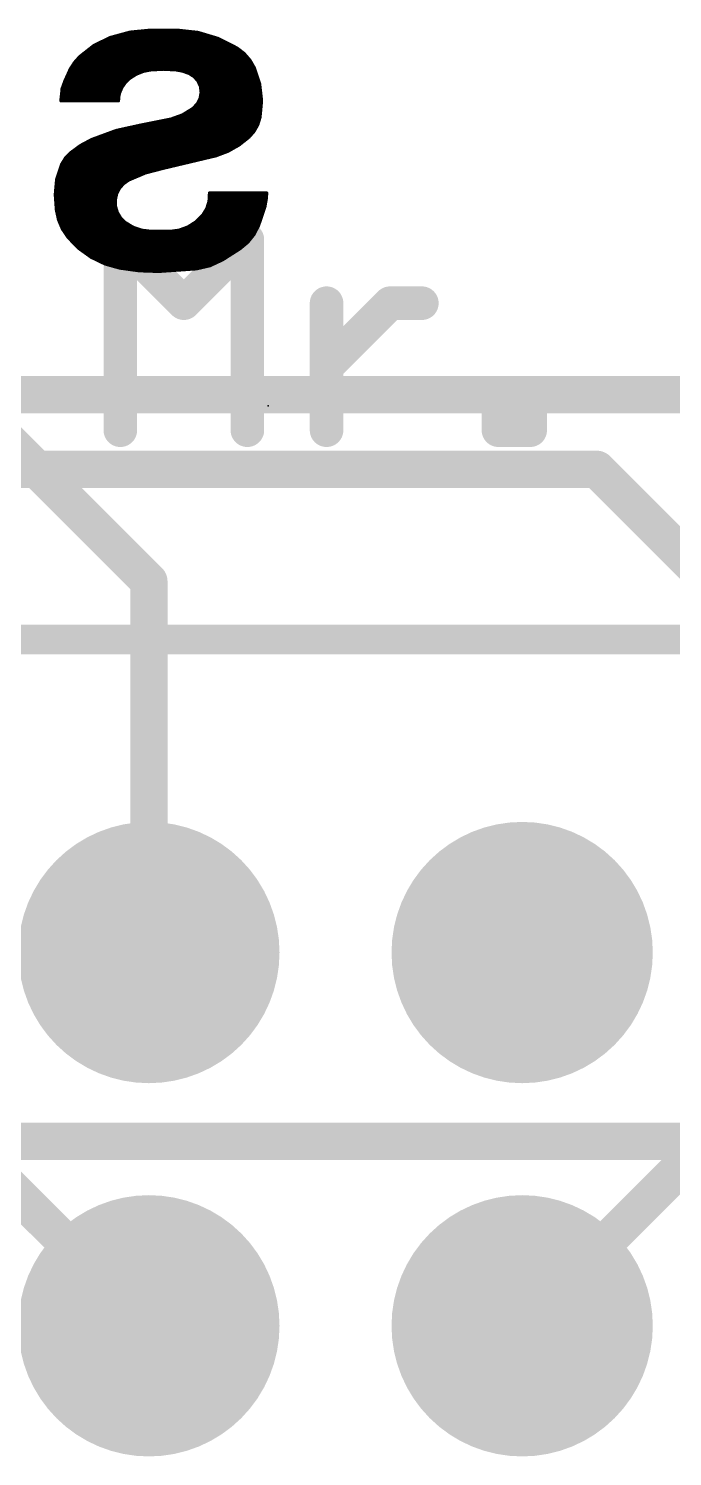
# Model space of a CAD drawing. Extents: x -5.1 to 50.9, y -12.7 to 61.1.
# Drawn here: x 32.2 to 36.58, y 25.79 to 35.51 of the extents above; entities that cross this region are included whole.
import ezdxf

# ---------------------------------------------------------------- set-up
doc = ezdxf.new("R2010")
doc.units = 0
for name, color, linetype in [('1', 12, 'CONTINUOUS'), ('16', 132, 'CONTINUOUS'), ('17', 110, 'CONTINUOUS'), ('21', 53, 'CONTINUOUS'), ('22', 53, 'CONTINUOUS'), ('24', 53, 'CONTINUOUS'), ('51', 53, 'CONTINUOUS')]:
    doc.layers.add(name, color=color, linetype=linetype)

# ---------------------------------------------------------------- blocks, each defined once
blk = doc.blocks.new('ROUNDP')
at = {"const_width": 0.5}
blk.add_lwpolyline([(0, -0.25, 1), (0, 0.25, 1), (0, -0.25)], format="xyb", dxfattribs=at)

msp = doc.modelspace()

# ---------------------------------------------------------------- linework, layer by layer
at = {"layer": '1', "const_width": 0.254}
for points in [[(33.02, 31.75), (30.48, 34.29)], [(33.02, 29.224), (33.02, 31.75)], [(19.064, 27.94), (40.64, 27.94)]]:
    msp.add_lwpolyline(points, dxfattribs=at)
at = {"layer": '1', "const_width": 0.127}
for points in [[(33.0835, 31.75, 1), (32.9565, 31.75)], [(32.9751, 31.7051, 1), (33.0649, 31.7949)], [(32.9565, 29.224, 1), (33.0835, 29.224)]]:
    msp.add_lwpolyline(points, format="xyb", dxfattribs=at)
at = {"layer": '16', "const_width": 0.254}
for points in [[(36.83, 33.02), (26.67, 33.02)], [(23.368, 32.512), (36.068, 32.512)], [(36.068, 32.512), (38.42, 30.16)], [(31.75, 27.954), (33.02, 26.684)], [(35.56, 26.684), (36.816, 27.94)]]:
    msp.add_lwpolyline(points, dxfattribs=at)
at = {"layer": '16', "const_width": 0.127}
for points in [[(36.1129, 32.5569, 1), (36.0231, 32.4671)], [(36.068, 32.4485, 1), (36.068, 32.5755)], [(32.9751, 26.6391, 1), (33.0649, 26.7289)], [(35.5151, 26.7289, 1), (35.6049, 26.6391)]]:
    msp.add_lwpolyline(points, format="xyb", dxfattribs=at)
at = {"layer": '21', "const_width": 0.2286}
for points in [[(32.8259, 32.7785), (32.8259, 34.075)], [(32.8259, 34.075), (33.2581, 33.6428)], [(33.2581, 33.6428), (33.6902, 34.075)], [(33.6902, 34.075), (33.6902, 32.7785)], [(34.2292, 32.7785), (34.2292, 33.6428)], [(34.2292, 33.2107), (34.6613, 33.6428)], [(34.6613, 33.6428), (34.8774, 33.6428)], [(35.3986, 32.7785), (35.3986, 32.9946)], [(35.3986, 32.9946), (35.6147, 32.9946)], [(35.6147, 32.9946), (35.6147, 32.7785)], [(35.6147, 32.7785), (35.3986, 32.7785)]]:
    msp.add_lwpolyline(points, dxfattribs=at)
at = {"layer": '21', "const_width": 0.1143}
for points in [[(32.8831, 34.075, 1), (32.7688, 34.075)], [(32.8663, 34.1154, 1), (32.7855, 34.0346)], [(33.7474, 34.075, 1), (33.6331, 34.075)], [(33.7306, 34.0346, 1), (33.6498, 34.1154)], [(33.2177, 33.6832, 1), (33.2985, 33.6024)], [(33.2177, 33.6024, 1), (33.2985, 33.6832)], [(34.2863, 33.6428, 1), (34.172, 33.6428)], [(34.6613, 33.7, 1), (34.6613, 33.5857)], [(34.7018, 33.6024, 1), (34.6209, 33.6832)], [(34.8774, 33.5857, 1), (34.8774, 33.7)], [(34.1888, 33.2511, 1), (34.2696, 33.1703)], [(35.4557, 32.9946, 1), (35.3414, 32.9946)], [(35.3986, 33.0517, 1), (35.3986, 32.9374)], [(35.6718, 32.9946, 1), (35.5575, 32.9946)], [(35.6147, 32.9374, 1), (35.6147, 33.0517)], [(35.3986, 32.8357, 1), (35.3986, 32.7214)], [(35.6147, 32.7214, 1), (35.6147, 32.8357)], [(32.7688, 32.7785, 1), (32.8831, 32.7785)], [(33.6331, 32.7785, 1), (33.7474, 32.7785)], [(34.172, 32.7785, 1), (34.2863, 32.7785)], [(35.3414, 32.7785, 1), (35.4557, 32.7785)], [(35.5575, 32.7785, 1), (35.6718, 32.7785)]]:
    msp.add_lwpolyline(points, format="xyb", dxfattribs=at)
at = {"layer": '22', "const_width": 0.0254}
for points in [[(32.7558, 35.4482), (32.8909, 35.4851)], [(32.7932, 35.4584), (33.4378, 35.4584)], [(32.8862, 35.4838), (33.3509, 35.4838)], [(32.8909, 35.4851), (33.0302, 35.499)], [(33.0302, 35.499), (33.2105, 35.499)], [(33.2105, 35.499), (33.3535, 35.4835)], [(33.3535, 35.4835), (33.4913, 35.4424)], [(32.5501, 35.3187), (32.6461, 35.3944)], [(32.5984, 35.3568), (33.6455, 35.3568)], [(32.6306, 35.3822), (33.6094, 35.3822)], [(32.6461, 35.3944), (32.7558, 35.4482)], [(32.673, 35.4076), (33.5596, 35.4076)], [(32.7248, 35.433), (33.5098, 35.433)], [(33.4913, 35.4424), (33.6194, 35.3771)], [(33.6194, 35.3771), (33.6669, 35.3402)], [(32.4866, 35.2349), (32.5152, 35.2792)], [(32.5152, 35.2792), (32.5501, 35.3187)], [(32.5165, 35.2806), (32.8973, 35.2806)], [(32.5389, 35.306), (32.9769, 35.306)], [(32.5662, 35.3314), (33.0564, 35.3314)], [(32.6365, 35.2222), (33.0911, 35.3543)], [(33.0962, 35.3441), (32.6746, 35.2095)], [(32.8375, 35.2806), (33.3737, 35.2806)], [(32.9249, 35.306), (33.2763, 35.306)], [(33.0123, 35.3314), (33.1789, 35.3314)], [(33.0911, 35.3543), (33.5102, 35.245)], [(33.4747, 35.2298), (33.0962, 35.3441)], [(33.1383, 35.3314), (33.6746, 35.3314)], [(33.2224, 35.306), (33.6966, 35.306)], [(33.3065, 35.2806), (33.7145, 35.2806)], [(33.6669, 35.3402), (33.7064, 35.2947)], [(33.7064, 35.2947), (33.7363, 35.2425)], [(32.4307, 35.0926), (32.6365, 35.2222)], [(32.451, 35.1561), (32.4866, 35.2349)], [(32.4613, 35.179), (32.6334, 35.179)], [(32.4728, 35.2044), (32.6677, 35.2044)], [(32.6746, 35.2095), (32.479, 35.0647)], [(32.4843, 35.2298), (32.7382, 35.2298)], [(32.4997, 35.2552), (32.8177, 35.2552)], [(32.5679, 35.179), (32.8959, 35.179)], [(32.6082, 35.2044), (32.9374, 35.2044)], [(32.6627, 35.2298), (33.0202, 35.2298)], [(32.7501, 35.2552), (33.4711, 35.2552)], [(32.8879, 35.1739), (32.8585, 35.1457)], [(32.9322, 35.2023), (32.8879, 35.1739)], [(32.9811, 35.222), (32.9322, 35.2023)], [(33.0327, 35.2323), (32.9811, 35.222)], [(33.1191, 35.2368), (33.0327, 35.2323)], [(33.2054, 35.2323), (33.1191, 35.2368)], [(33.2522, 35.2234), (33.2054, 35.2323)], [(33.2186, 35.2298), (33.5075, 35.2298)], [(33.2969, 35.2069), (33.2522, 35.2234)], [(33.3296, 35.1856), (33.2969, 35.2069)], [(33.3007, 35.2044), (33.5031, 35.2044)], [(33.3553, 35.1561), (33.3296, 35.1856)], [(33.3354, 35.179), (33.4987, 35.179)], [(33.3906, 35.2552), (33.729, 35.2552)], [(33.4264, 34.9555), (33.4747, 35.2298)], [(33.5102, 35.245), (33.4569, 34.9402)], [(33.4658, 35.179), (33.7573, 35.179)], [(33.4702, 35.2044), (33.7489, 35.2044)], [(33.4747, 35.2298), (33.7405, 35.2298)], [(33.7363, 35.2425), (33.7721, 35.1342)], [(32.4231, 35.0215), (32.4307, 35.0926)], [(32.4291, 35.0774), (32.8204, 35.0774)], [(32.4307, 35.1003), (32.451, 35.1561)], [(32.479, 35.0647), (32.4307, 35.1003)], [(32.4316, 35.1028), (32.5305, 35.1028)], [(32.4409, 35.1282), (32.5648, 35.1282)], [(32.4469, 35.1028), (32.8313, 35.1028)], [(32.4501, 35.1536), (32.5991, 35.1536)], [(32.4618, 35.0774), (32.4962, 35.0774)], [(32.4872, 35.1282), (32.8464, 35.1282)], [(32.5276, 35.1536), (32.8667, 35.1536)], [(32.8193, 35.0749), (32.8133, 35.0485)], [(32.8353, 35.1123), (32.8193, 35.0749)], [(32.8585, 35.1457), (32.8353, 35.1123)], [(33.3724, 35.1185), (33.3553, 35.1561)], [(33.3564, 35.1536), (33.4942, 35.1536)], [(33.368, 35.1282), (33.4898, 35.1282)], [(33.3705, 35.0368), (33.3776, 35.0775)], [(33.3776, 35.0775), (33.3724, 35.1185)], [(33.3744, 35.1028), (33.4853, 35.1028)], [(33.3776, 35.0774), (33.4809, 35.0774)], [(33.4479, 35.0774), (33.7785, 35.0774)], [(33.4523, 35.1028), (33.7757, 35.1028)], [(33.4568, 35.1282), (33.7728, 35.1282)], [(33.4613, 35.1536), (33.7657, 35.1536)], [(33.7721, 35.1342), (33.785, 35.0208)], [(32.8117, 35.0215), (32.4231, 35.0215)], [(32.4236, 35.0266), (32.812, 35.0266)], [(32.4264, 35.052), (32.8141, 35.052)], [(32.8133, 35.0485), (32.8117, 35.0215)], [(33.3197, 34.9656), (33.3504, 34.9974)], [(33.3295, 34.9758), (33.4631, 34.9758)], [(33.3504, 34.9974), (33.3705, 35.0368)], [(33.3523, 35.0012), (33.4676, 35.0012)], [(33.3653, 35.0266), (33.472, 35.0266)], [(33.3732, 35.052), (33.4765, 35.052)], [(33.43, 34.9758), (33.7808, 34.9758)], [(33.4344, 35.0012), (33.7832, 35.0012)], [(33.4389, 35.0266), (33.7843, 35.0266)], [(33.4434, 35.052), (33.7814, 35.052)], [(33.785, 35.0208), (33.7744, 34.9072)], [(32.6009, 34.4754), (33.4264, 34.9555)], [(32.9692, 34.8539), (33.1724, 34.8945)], [(33.4569, 34.9402), (33.0175, 34.6786)], [(33.0708, 34.8742), (33.346, 34.8742)], [(33.1724, 34.8945), (33.2497, 34.9225)], [(33.1865, 34.8996), (33.3887, 34.8996)], [(33.2497, 34.9225), (33.3197, 34.9656)], [(33.2538, 34.925), (33.4314, 34.925)], [(33.2866, 34.8742), (33.7642, 34.8742)], [(33.295, 34.9504), (33.4587, 34.9504)], [(33.3303, 34.8996), (33.772, 34.8996)], [(33.374, 34.925), (33.7761, 34.925)], [(33.4176, 34.9504), (33.7784, 34.9504)], [(33.7744, 34.9072), (33.7593, 34.8583)], [(32.6314, 34.7548), (32.7969, 34.8158)], [(32.7487, 34.798), (33.2181, 34.798)], [(32.7969, 34.8158), (32.9692, 34.8539)], [(32.8314, 34.8234), (33.2607, 34.8234)], [(32.9462, 34.8488), (33.3034, 34.8488)], [(33.1556, 34.798), (33.7207, 34.798)], [(33.1993, 34.8234), (33.7398, 34.8234)], [(33.2429, 34.8488), (33.754, 34.8488)], [(33.7007, 34.7751), (33.6331, 34.7213)], [(33.7343, 34.8136), (33.7007, 34.7751)], [(33.7593, 34.8583), (33.7343, 34.8136)], [(32.4866, 34.6634), (32.5557, 34.7143)], [(32.5314, 34.6964), (33.0474, 34.6964)], [(32.5557, 34.7143), (32.6314, 34.7548)], [(32.5698, 34.7218), (33.0901, 34.7218)], [(33.0175, 34.6786), (32.5933, 34.4475)], [(32.6172, 34.7472), (33.1327, 34.7472)], [(32.6797, 34.7726), (33.1754, 34.7726)], [(32.9809, 34.6964), (33.5892, 34.6964)], [(33.0246, 34.7218), (33.6337, 34.7218)], [(33.0682, 34.7472), (33.6656, 34.7472)], [(33.1119, 34.7726), (33.6976, 34.7726)], [(33.558, 34.6787), (33.4772, 34.6481)], [(33.6331, 34.7213), (33.558, 34.6787)], [(32.3944, 34.4869), (32.4282, 34.5872)], [(32.4282, 34.5872), (32.4534, 34.6284)], [(32.4328, 34.5948), (32.8637, 34.5948)], [(32.4484, 34.6202), (32.9103, 34.6202)], [(32.4534, 34.6284), (32.4866, 34.6634)], [(32.4697, 34.6456), (32.9569, 34.6456)], [(32.4969, 34.671), (33.0036, 34.671)], [(32.8062, 34.5948), (33.2529, 34.5948)], [(32.8499, 34.6202), (33.3598, 34.6202)], [(32.8935, 34.6456), (33.4667, 34.6456)], [(32.9372, 34.671), (33.5377, 34.671)], [(33.4772, 34.6481), (33.114, 34.5618)], [(32.385, 34.3814), (32.3944, 34.4869)], [(32.3966, 34.4932), (32.6772, 34.4932)], [(32.4051, 34.5186), (32.7238, 34.5186)], [(32.4137, 34.544), (32.7704, 34.544)], [(32.4222, 34.5694), (32.8171, 34.5694)], [(32.6315, 34.4932), (32.9068, 34.4932)], [(32.6752, 34.5186), (32.9666, 34.5186)], [(32.7189, 34.544), (33.0458, 34.544)], [(32.7625, 34.5694), (33.146, 34.5694)], [(32.8828, 34.483), (32.8468, 34.4583)], [(32.9955, 34.5309), (32.8828, 34.483)], [(33.114, 34.5618), (32.9955, 34.5309)], [(32.3859, 34.3916), (32.6121, 34.3916)], [(32.3882, 34.417), (32.6035, 34.417)], [(32.3904, 34.4424), (32.595, 34.4424)], [(32.3927, 34.4678), (32.6306, 34.4678)], [(32.5831, 34.4399), (32.6009, 34.4754)], [(32.6949, 34.1071), (32.5831, 34.4399)], [(32.5844, 34.4424), (32.833, 34.4424)], [(32.5908, 34.417), (32.814, 34.417)], [(32.5933, 34.4475), (32.7025, 34.1224)], [(32.5971, 34.4678), (32.8606, 34.4678)], [(32.5993, 34.3916), (32.8013, 34.3916)], [(32.7987, 34.3864), (32.7896, 34.3438)], [(32.8182, 34.4254), (32.7987, 34.3864)], [(32.8468, 34.4583), (32.8182, 34.4254)], [(33.0962, 34.0335), (33.8201, 34.3916)], [(33.8201, 34.3916), (33.1064, 34.0157)], [(33.431, 34.3349), (33.434, 34.3865)], [(33.434, 34.3865), (33.434, 34.3916)], [(33.434, 34.3916), (33.8201, 34.3916)], [(33.8201, 34.3916), (33.8176, 34.356)], [(32.3926, 34.2773), (32.385, 34.3814)], [(32.3861, 34.3662), (32.6206, 34.3662)], [(32.388, 34.3408), (32.6291, 34.3408)], [(32.3898, 34.3154), (32.6377, 34.3154)], [(32.3917, 34.29), (32.6462, 34.29)], [(32.6079, 34.3662), (32.7943, 34.3662)], [(32.6164, 34.3408), (32.7897, 34.3408)], [(32.6249, 34.3154), (32.7908, 34.3154)], [(32.6335, 34.29), (32.7945, 34.29)], [(32.7896, 34.3438), (32.7914, 34.3002)], [(32.7914, 34.3002), (32.804, 34.2586)], [(33.4154, 34.2857), (33.431, 34.3349)], [(33.4168, 34.29), (33.6272, 34.29)], [(33.4248, 34.3154), (33.6754, 34.3154)], [(33.4313, 34.3408), (33.7236, 34.3408)], [(33.4328, 34.3662), (33.7719, 34.3662)], [(33.6147, 34.29), (33.8048, 34.29)], [(33.6661, 34.3154), (33.8105, 34.3154)], [(33.7174, 34.3408), (33.8149, 34.3408)], [(33.8074, 34.2976), (33.7642, 34.1706)], [(33.7688, 34.3662), (33.8183, 34.3662)], [(33.8176, 34.356), (33.8074, 34.2976)], [(32.4069, 34.2109), (32.3926, 34.2773)], [(32.3953, 34.2646), (32.6547, 34.2646)], [(32.4008, 34.2392), (32.6633, 34.2392)], [(32.4063, 34.2138), (32.6718, 34.2138)], [(32.4335, 34.1483), (32.4069, 34.2109)], [(32.642, 34.2646), (32.8022, 34.2646)], [(32.6505, 34.2392), (32.8157, 34.2392)], [(32.6591, 34.2138), (32.8342, 34.2138)], [(32.804, 34.2586), (32.8265, 34.2214)], [(32.8265, 34.2214), (32.8574, 34.1909)], [(32.8574, 34.1909), (32.911, 34.1582)], [(33.2871, 34.1602), (33.3421, 34.1954)], [(33.3421, 34.1954), (33.3883, 34.2417)], [(33.3604, 34.2138), (33.4825, 34.2138)], [(33.3858, 34.2392), (33.5307, 34.2392)], [(33.3883, 34.2417), (33.4154, 34.2857)], [(33.4024, 34.2646), (33.579, 34.2646)], [(33.4607, 34.2138), (33.7789, 34.2138)], [(33.512, 34.2392), (33.7875, 34.2392)], [(33.5634, 34.2646), (33.7962, 34.2646)], [(32.4164, 34.1884), (32.6803, 34.1884)], [(32.4272, 34.163), (32.6889, 34.163)], [(32.4714, 34.0919), (32.4335, 34.1483)], [(32.4407, 34.1376), (32.6974, 34.1376)], [(32.4578, 34.1122), (32.7477, 34.1122)], [(32.6676, 34.1884), (32.8615, 34.1884)], [(32.6761, 34.163), (32.9032, 34.163)], [(32.6847, 34.1376), (32.9705, 34.1376)], [(32.6932, 34.1122), (33.2896, 34.1122)], [(33.1064, 34.0157), (32.6949, 34.1071)], [(32.7025, 34.1224), (33.0962, 34.0335)], [(32.911, 34.1582), (32.9704, 34.1376)], [(32.9704, 34.1376), (33.0327, 34.13)], [(33.0327, 34.13), (33.1673, 34.13)], [(33.1673, 34.13), (33.2257, 34.1376)], [(33.2257, 34.1376), (33.2871, 34.1602)], [(33.2257, 34.1376), (33.3378, 34.1376)], [(33.2553, 34.1122), (33.7339, 34.1122)], [(33.2914, 34.163), (33.3861, 34.163)], [(33.3066, 34.1376), (33.7471, 34.1376)], [(33.3311, 34.1884), (33.4343, 34.1884)], [(33.358, 34.163), (33.7603, 34.163)], [(33.4093, 34.1884), (33.7703, 34.1884)], [(33.7333, 34.1111), (33.6913, 34.0587)], [(33.7642, 34.1706), (33.7333, 34.1111)], [(32.544, 34.0176), (32.4714, 34.0919)], [(32.4764, 34.0868), (32.8602, 34.0868)], [(32.5012, 34.0614), (32.9726, 34.0614)], [(32.526, 34.036), (33.0851, 34.036)], [(32.6284, 33.957), (32.544, 34.0176)], [(32.5537, 34.0106), (33.6318, 34.0106)], [(32.7863, 34.0868), (33.2414, 34.0868)], [(32.9006, 34.0614), (33.1932, 34.0614)], [(33.015, 34.036), (33.1449, 34.036)], [(33.1013, 34.036), (33.6641, 34.036)], [(33.1526, 34.0614), (33.6934, 34.0614)], [(33.2039, 34.0868), (33.7138, 34.0868)], [(33.6398, 34.0157), (33.5204, 33.9395)], [(33.6913, 34.0587), (33.6398, 34.0157)], [(32.5891, 33.9852), (33.592, 33.9852)], [(32.6244, 33.9598), (33.5522, 33.9598)], [(32.7219, 33.9118), (32.6284, 33.957)], [(32.6752, 33.9344), (33.5094, 33.9344)], [(32.8219, 33.8836), (32.7219, 33.9118)], [(32.732, 33.909), (33.4547, 33.909)], [(33.4347, 33.8997), (33.3426, 33.8785)], [(33.5204, 33.9395), (33.4347, 33.8997)], [(32.9534, 33.8654), (32.8219, 33.8836)], [(32.8219, 33.8836), (33.3647, 33.8836)], [(33.086, 33.8607), (32.9534, 33.8654)], [(33.3426, 33.8785), (33.086, 33.8607)]]:
    msp.add_lwpolyline(points, dxfattribs=at)
at = {"layer": '22', "const_width": 0.0127}
for points in [[(32.7932, 35.4648, 1), (32.7932, 35.4521)], [(32.8862, 35.4901, 1), (32.8862, 35.4775)], [(32.8902, 35.4914, 1), (32.8915, 35.4788)], [(32.8926, 35.4789, 1), (32.8892, 35.4912)], [(33.0302, 35.5053, 1), (33.0302, 35.4927)], [(33.0308, 35.4927, 1), (33.0296, 35.5053)], [(33.2112, 35.5053, 1), (33.2098, 35.4927)], [(33.2105, 35.4927, 1), (33.2105, 35.5053)], [(33.3553, 35.4896, 1), (33.3517, 35.4774)], [(33.3509, 35.4775, 1), (33.3509, 35.4901)], [(33.3528, 35.4772, 1), (33.3542, 35.4898)], [(33.4378, 35.4521, 1), (33.4378, 35.4648)], [(32.5984, 35.3631, 1), (32.5984, 35.3505)], [(32.6306, 35.3886, 1), (32.6306, 35.3759)], [(32.6433, 35.4001, 1), (32.6489, 35.3887)], [(32.65, 35.3894, 1), (32.6421, 35.3994)], [(32.673, 35.4139, 1), (32.673, 35.4013)], [(32.7248, 35.4393, 1), (32.7248, 35.4267)], [(32.7541, 35.4543, 1), (32.7575, 35.4421)], [(32.7586, 35.4425, 1), (32.753, 35.4539)], [(33.4942, 35.4481, 1), (33.4884, 35.4368)], [(33.4895, 35.4364, 1), (33.4931, 35.4485)], [(33.5098, 35.4267, 1), (33.5098, 35.4393)], [(33.5596, 35.4013, 1), (33.5596, 35.4139)], [(33.6094, 35.3759, 1), (33.6094, 35.3886)], [(33.6233, 35.3821, 1), (33.6155, 35.3721)], [(33.6165, 35.3714, 1), (33.6223, 35.3828)], [(33.6455, 35.3505, 1), (33.6455, 35.3631)], [(32.5105, 35.2834, 1), (32.52, 35.275)], [(32.5206, 35.2757, 1), (32.5099, 35.2826)], [(32.5165, 35.2869, 1), (32.5165, 35.2743)], [(32.5389, 35.3124, 1), (32.5389, 35.2997)], [(32.5462, 35.3237, 1), (32.554, 35.3137)], [(32.5549, 35.3145, 1), (32.5453, 35.3229)], [(32.5662, 35.3377, 1), (32.5662, 35.3251)], [(32.8375, 35.2869, 1), (32.8375, 35.2743)], [(32.8973, 35.2743, 1), (32.8973, 35.2869)], [(32.9249, 35.3124, 1), (32.9249, 35.2997)], [(32.9769, 35.2997, 1), (32.9769, 35.3124)], [(33.0123, 35.3377, 1), (33.0123, 35.3251)], [(33.0564, 35.3251, 1), (33.0564, 35.3377)], [(33.0927, 35.3604, 1), (33.0895, 35.3482)], [(33.0929, 35.3482, 1), (33.0893, 35.3604)], [(33.098, 35.3502, 1), (33.0944, 35.338)], [(33.0981, 35.3381, 1), (33.0943, 35.3501)], [(33.1383, 35.3377, 1), (33.1383, 35.3251)], [(33.1789, 35.3251, 1), (33.1789, 35.3377)], [(33.2224, 35.3124, 1), (33.2224, 35.2997)], [(33.2763, 35.2997, 1), (33.2763, 35.3124)], [(33.3065, 35.2869, 1), (33.3065, 35.2743)], [(33.3737, 35.2743, 1), (33.3737, 35.2869)], [(33.6717, 35.3443, 1), (33.6621, 35.336)], [(33.663, 35.3352, 1), (33.6708, 35.3452)], [(33.6746, 35.3251, 1), (33.6746, 35.3377)], [(33.6966, 35.2997, 1), (33.6966, 35.3124)], [(33.7119, 35.2979, 1), (33.7009, 35.2916)], [(33.7016, 35.2906, 1), (33.7112, 35.2989)], [(33.7145, 35.2743, 1), (33.7145, 35.2869)], [(32.4613, 35.1853, 1), (32.4613, 35.1727)], [(32.4728, 35.2107, 1), (32.4728, 35.1981)], [(32.4843, 35.2362, 1), (32.4843, 35.2235)], [(32.4813, 35.2383, 1), (32.4919, 35.2315)], [(32.4924, 35.2323, 1), (32.4808, 35.2375)], [(32.4997, 35.2615, 1), (32.4997, 35.2489)], [(32.5679, 35.1853, 1), (32.5679, 35.1727)], [(32.6082, 35.2107, 1), (32.6082, 35.1981)], [(32.6347, 35.2283, 1), (32.6383, 35.2161)], [(32.6399, 35.2168, 1), (32.6331, 35.2276)], [(32.6334, 35.1727, 1), (32.6334, 35.1853)], [(32.6627, 35.2362, 1), (32.6627, 35.2235)], [(32.6677, 35.1981, 1), (32.6677, 35.2107)], [(32.6727, 35.2155, 1), (32.6765, 35.2035)], [(32.6784, 35.2044, 1), (32.6708, 35.2146)], [(32.7382, 35.2235, 1), (32.7382, 35.2362)], [(32.7501, 35.2615, 1), (32.7501, 35.2489)], [(32.8177, 35.2489, 1), (32.8177, 35.2615)], [(32.8845, 35.1792, 1), (32.8913, 35.1686)], [(32.8923, 35.1693, 1), (32.8835, 35.1785)], [(32.8959, 35.1727, 1), (32.8959, 35.1853)], [(32.9299, 35.2082, 1), (32.9346, 35.1964)], [(32.9357, 35.197, 1), (32.9288, 35.2077)], [(32.9374, 35.1981, 1), (32.9374, 35.2107)], [(32.9798, 35.2282, 1), (32.9823, 35.2158)], [(32.9834, 35.2161, 1), (32.9787, 35.2279)], [(33.0202, 35.2235, 1), (33.0202, 35.2362)], [(33.0324, 35.2386, 1), (33.033, 35.226)], [(33.0339, 35.2261, 1), (33.0315, 35.2385)], [(33.1194, 35.2431, 1), (33.1187, 35.2304)], [(33.1194, 35.2304, 1), (33.1187, 35.2431)], [(33.2066, 35.2385, 1), (33.2042, 35.2261)], [(33.2051, 35.226, 1), (33.2057, 35.2386)], [(33.2186, 35.2362, 1), (33.2186, 35.2235)], [(33.2544, 35.2294, 1), (33.25, 35.2175)], [(33.251, 35.2172, 1), (33.2534, 35.2297)], [(33.3004, 35.2122, 1), (33.2934, 35.2016)], [(33.3007, 35.2107, 1), (33.3007, 35.1981)], [(33.2947, 35.2009, 1), (33.2991, 35.2129)], [(33.3344, 35.1897, 1), (33.3249, 35.1814)], [(33.3262, 35.1803, 1), (33.3331, 35.1909)], [(33.3354, 35.1853, 1), (33.3354, 35.1727)], [(33.3906, 35.2615, 1), (33.3906, 35.2489)], [(33.4658, 35.1853, 1), (33.4658, 35.1727)], [(33.4702, 35.2107, 1), (33.4702, 35.1981)], [(33.4747, 35.2362, 1), (33.4747, 35.2235)], [(33.481, 35.2287, 1), (33.4684, 35.2309)], [(33.4711, 35.2489, 1), (33.4711, 35.2615)], [(33.4729, 35.2237, 1), (33.4765, 35.2359)], [(33.4987, 35.1727, 1), (33.4987, 35.1853)], [(33.5031, 35.1981, 1), (33.5031, 35.2107)], [(33.5165, 35.2439, 1), (33.5039, 35.2461)], [(33.5075, 35.2235, 1), (33.5075, 35.2362)], [(33.5086, 35.2389, 1), (33.5118, 35.2511)], [(33.729, 35.2489, 1), (33.729, 35.2615)], [(33.7423, 35.2445, 1), (33.7303, 35.2405)], [(33.7308, 35.2393, 1), (33.7418, 35.2457)], [(33.7405, 35.2235, 1), (33.7405, 35.2362)], [(33.7489, 35.1981, 1), (33.7489, 35.2107)], [(33.7573, 35.1727, 1), (33.7573, 35.1853)], [(32.4291, 35.0838, 1), (32.4291, 35.0711)], [(32.4345, 35.1054, 1), (32.4269, 35.0952)], [(32.4247, 35.1025, 1), (32.4367, 35.0981)], [(32.4273, 35.098, 1), (32.4341, 35.0872)], [(32.437, 35.0919, 1), (32.4244, 35.0933)], [(32.4316, 35.1091, 1), (32.4316, 35.0965)], [(32.4409, 35.1345, 1), (32.4409, 35.1219)], [(32.4469, 35.1091, 1), (32.4469, 35.0965)], [(32.4501, 35.16, 1), (32.4501, 35.1473)], [(32.4452, 35.1587, 1), (32.4568, 35.1535)], [(32.457, 35.1539, 1), (32.445, 35.1583)], [(32.4618, 35.0838, 1), (32.4618, 35.0711)], [(32.4872, 35.1345, 1), (32.4872, 35.1219)], [(32.4962, 35.0711, 1), (32.4962, 35.0838)], [(32.5276, 35.16, 1), (32.5276, 35.1473)], [(32.5305, 35.0965, 1), (32.5305, 35.1091)], [(32.5648, 35.1219, 1), (32.5648, 35.1345)], [(32.5991, 35.1473, 1), (32.5991, 35.16)], [(32.8135, 35.0774, 1), (32.8251, 35.0724)], [(32.8255, 35.0735, 1), (32.8131, 35.0763)], [(32.8204, 35.0711, 1), (32.8204, 35.0838)], [(32.8301, 35.1159, 1), (32.8406, 35.1087)], [(32.8412, 35.1098, 1), (32.8295, 35.1148)], [(32.8313, 35.0965, 1), (32.8313, 35.1091)], [(32.8464, 35.1219, 1), (32.8464, 35.1345)], [(32.8541, 35.1503, 1), (32.8629, 35.1412)], [(32.8637, 35.1421, 1), (32.8533, 35.1494)], [(32.8667, 35.1473, 1), (32.8667, 35.16)], [(33.3611, 35.1587, 1), (33.3495, 35.1535)], [(33.3564, 35.16, 1), (33.3564, 35.1473)], [(33.3505, 35.1519, 1), (33.3601, 35.1603)], [(33.368, 35.1345, 1), (33.368, 35.1219)], [(33.3787, 35.1193, 1), (33.3661, 35.1177)], [(33.3666, 35.1159, 1), (33.3782, 35.1211)], [(33.3744, 35.1091, 1), (33.3744, 35.0965)], [(33.3776, 35.0838, 1), (33.3776, 35.0711)], [(33.3713, 35.0767, 1), (33.3839, 35.0783)], [(33.3839, 35.0764, 1), (33.3714, 35.0786)], [(33.4479, 35.0838, 1), (33.4479, 35.0711)], [(33.4523, 35.1091, 1), (33.4523, 35.0965)], [(33.4568, 35.1345, 1), (33.4568, 35.1219)], [(33.4613, 35.16, 1), (33.4613, 35.1473)], [(33.4809, 35.0711, 1), (33.4809, 35.0838)], [(33.4853, 35.0965, 1), (33.4853, 35.1091)], [(33.4898, 35.1219, 1), (33.4898, 35.1345)], [(33.4942, 35.1473, 1), (33.4942, 35.16)], [(33.7657, 35.1473, 1), (33.7657, 35.16)], [(33.7784, 35.1349, 1), (33.7658, 35.1334)], [(33.7661, 35.1322, 1), (33.7781, 35.1362)], [(33.7728, 35.1219, 1), (33.7728, 35.1345)], [(33.7757, 35.0965, 1), (33.7757, 35.1091)], [(33.7785, 35.0711, 1), (33.7785, 35.0838)], [(32.4231, 35.0279, 1), (32.4231, 35.0152)], [(32.4168, 35.0222, 1), (32.4294, 35.0208)], [(32.4236, 35.0329, 1), (32.4236, 35.0203)], [(32.4264, 35.0583, 1), (32.4264, 35.0457)], [(32.4752, 35.0698, 1), (32.4828, 35.0596)], [(32.4752, 35.0596, 1), (32.4828, 35.0698)], [(32.8054, 35.0219, 1), (32.818, 35.0211)], [(32.8071, 35.0499, 1), (32.8195, 35.0471)], [(32.8197, 35.0481, 1), (32.807, 35.0489)], [(32.8117, 35.0152, 1), (32.8117, 35.0279)], [(32.812, 35.0203, 1), (32.812, 35.0329)], [(32.8141, 35.0457, 1), (32.8141, 35.0583)], [(33.3295, 34.9821, 1), (33.3295, 34.9695)], [(33.3447, 35.0003, 1), (33.3561, 34.9945)], [(33.355, 34.993, 1), (33.3458, 35.0018)], [(33.3523, 35.0076, 1), (33.3523, 34.9949)], [(33.3653, 35.0329, 1), (33.3653, 35.0203)], [(33.3642, 35.0379, 1), (33.3768, 35.0357)], [(33.3762, 35.0339, 1), (33.3648, 35.0397)], [(33.3732, 35.0583, 1), (33.3732, 35.0457)], [(33.43, 34.9821, 1), (33.43, 34.9695)], [(33.4344, 35.0076, 1), (33.4344, 34.9949)], [(33.4389, 35.0329, 1), (33.4389, 35.0203)], [(33.4434, 35.0583, 1), (33.4434, 35.0457)], [(33.4631, 34.9695, 1), (33.4631, 34.9821)], [(33.4676, 34.9949, 1), (33.4676, 35.0076)], [(33.472, 35.0203, 1), (33.472, 35.0329)], [(33.4765, 35.0457, 1), (33.4765, 35.0583)], [(33.7913, 35.0202, 1), (33.7787, 35.0214)], [(33.7787, 35.0201, 1), (33.7913, 35.0215)], [(33.7808, 34.9695, 1), (33.7808, 34.9821)], [(33.7814, 35.0457, 1), (33.7814, 35.0583)], [(33.7832, 34.9949, 1), (33.7832, 35.0076)], [(33.7843, 35.0203, 1), (33.7843, 35.0329)], [(33.0708, 34.8805, 1), (33.0708, 34.8679)], [(33.1702, 34.9005, 1), (33.1746, 34.8885)], [(33.1736, 34.8883, 1), (33.1712, 34.9007)], [(33.1865, 34.9059, 1), (33.1865, 34.8933)], [(33.2464, 34.9279, 1), (33.253, 34.9171)], [(33.2538, 34.9314, 1), (33.2538, 34.9187)], [(33.2519, 34.9165, 1), (33.2476, 34.9284)], [(33.2866, 34.8805, 1), (33.2866, 34.8679)], [(33.295, 34.9567, 1), (33.295, 34.9441)], [(33.3151, 34.97, 1), (33.3243, 34.9612)], [(33.323, 34.9602, 1), (33.3164, 34.971)], [(33.3303, 34.9059, 1), (33.3303, 34.8933)], [(33.346, 34.8679, 1), (33.346, 34.8805)], [(33.374, 34.9314, 1), (33.374, 34.9187)], [(33.3887, 34.8933, 1), (33.3887, 34.9059)], [(33.4176, 34.9567, 1), (33.4176, 34.9441)], [(33.4201, 34.9566, 1), (33.4327, 34.9544)], [(33.4296, 34.95, 1), (33.4232, 34.961)], [(33.4314, 34.9187, 1), (33.4314, 34.9314)], [(33.4506, 34.9413, 1), (33.4632, 34.9391)], [(33.4601, 34.9347, 1), (33.4537, 34.9457)], [(33.4587, 34.9441, 1), (33.4587, 34.9567)], [(33.7642, 34.8679, 1), (33.7642, 34.8805)], [(33.7681, 34.9078, 1), (33.7807, 34.9066)], [(33.7805, 34.9053, 1), (33.7683, 34.9091)], [(33.772, 34.8933, 1), (33.772, 34.9059)], [(33.7761, 34.9187, 1), (33.7761, 34.9314)], [(33.7784, 34.9441, 1), (33.7784, 34.9567)], [(32.7487, 34.8043, 1), (32.7487, 34.7917)], [(32.7956, 34.822, 1), (32.7983, 34.8096)], [(32.7991, 34.8098, 1), (32.7948, 34.8217)], [(32.8314, 34.8297, 1), (32.8314, 34.8171)], [(32.9462, 34.8552, 1), (32.9462, 34.8425)], [(32.968, 34.8601, 1), (32.9704, 34.8477)], [(32.9706, 34.8477, 1), (32.9678, 34.8601)], [(33.1556, 34.8043, 1), (33.1556, 34.7917)], [(33.1993, 34.8297, 1), (33.1993, 34.8171)], [(33.2181, 34.7917, 1), (33.2181, 34.8043)], [(33.2429, 34.8552, 1), (33.2429, 34.8425)], [(33.2607, 34.8171, 1), (33.2607, 34.8297)], [(33.3034, 34.8425, 1), (33.3034, 34.8552)], [(33.7047, 34.7701, 1), (33.6967, 34.7801)], [(33.7207, 34.7917, 1), (33.7207, 34.8043)], [(33.7288, 34.8167, 1), (33.7399, 34.8106)], [(33.7391, 34.8095, 1), (33.7296, 34.8178)], [(33.7398, 34.8171, 1), (33.7398, 34.8297)], [(33.7532, 34.8602, 1), (33.7653, 34.8564)], [(33.7648, 34.8552, 1), (33.7537, 34.8614)], [(33.754, 34.8425, 1), (33.754, 34.8552)], [(32.5314, 34.7028, 1), (32.5314, 34.6901)], [(32.5527, 34.7199, 1), (32.5587, 34.7087)], [(32.5595, 34.7092, 1), (32.552, 34.7194)], [(32.5698, 34.7281, 1), (32.5698, 34.7155)], [(32.6172, 34.7535, 1), (32.6172, 34.7409)], [(32.6292, 34.7608, 1), (32.6336, 34.7488)], [(32.6344, 34.7492, 1), (32.6284, 34.7604)], [(32.6797, 34.779, 1), (32.6797, 34.7663)], [(32.9809, 34.7028, 1), (32.9809, 34.6901)], [(33.0143, 34.6841, 1), (33.0207, 34.6731)], [(33.0205, 34.673, 1), (33.0145, 34.6842)], [(33.0246, 34.7281, 1), (33.0246, 34.7155)], [(33.0474, 34.6901, 1), (33.0474, 34.7028)], [(33.0682, 34.7535, 1), (33.0682, 34.7409)], [(33.0901, 34.7155, 1), (33.0901, 34.7281)], [(33.1119, 34.779, 1), (33.1119, 34.7663)], [(33.1327, 34.7409, 1), (33.1327, 34.7535)], [(33.1754, 34.7663, 1), (33.1754, 34.779)], [(33.5549, 34.6842, 1), (33.5611, 34.6731)], [(33.5602, 34.6727, 1), (33.5557, 34.6846)], [(33.5892, 34.6901, 1), (33.5892, 34.7028)], [(33.6291, 34.7263, 1), (33.637, 34.7164)], [(33.6362, 34.7158, 1), (33.63, 34.7269)], [(33.6337, 34.7155, 1), (33.6337, 34.7281)], [(33.6656, 34.7409, 1), (33.6656, 34.7535)], [(33.6959, 34.7793, 1), (33.7055, 34.7709)], [(33.6976, 34.7663, 1), (33.6976, 34.779)], [(32.4228, 34.5905, 1), (32.4336, 34.5839)], [(32.4342, 34.5852, 1), (32.4222, 34.5892)], [(32.4328, 34.6011, 1), (32.4328, 34.5885)], [(32.4484, 34.6266, 1), (32.4484, 34.6139)], [(32.4488, 34.6328, 1), (32.458, 34.624)], [(32.4588, 34.6251, 1), (32.4479, 34.6317)], [(32.4697, 34.6519, 1), (32.4697, 34.6393)], [(32.4828, 34.6685, 1), (32.4904, 34.6583)], [(32.4912, 34.659, 1), (32.482, 34.6678)], [(32.4969, 34.6773, 1), (32.4969, 34.6647)], [(32.8062, 34.6011, 1), (32.8062, 34.5885)], [(32.8499, 34.6266, 1), (32.8499, 34.6139)], [(32.8637, 34.5885, 1), (32.8637, 34.6011)], [(32.8935, 34.6519, 1), (32.8935, 34.6393)], [(32.9103, 34.6139, 1), (32.9103, 34.6266)], [(32.9372, 34.6773, 1), (32.9372, 34.6647)], [(32.9569, 34.6393, 1), (32.9569, 34.6519)], [(33.0036, 34.6647, 1), (33.0036, 34.6773)], [(33.2529, 34.5885, 1), (33.2529, 34.6011)], [(33.3598, 34.6139, 1), (33.3598, 34.6266)], [(33.4667, 34.6393, 1), (33.4667, 34.6519)], [(33.475, 34.654, 1), (33.4794, 34.6422)], [(33.4787, 34.6419, 1), (33.4757, 34.6543)], [(33.5377, 34.6647, 1), (33.5377, 34.6773)], [(32.3884, 34.4889, 1), (32.4004, 34.4848)], [(32.4007, 34.4863, 1), (32.3881, 34.4874)], [(32.3966, 34.4995, 1), (32.3966, 34.4869)], [(32.4051, 34.5249, 1), (32.4051, 34.5123)], [(32.4137, 34.5504, 1), (32.4137, 34.5377)], [(32.4222, 34.5757, 1), (32.4222, 34.5631)], [(32.6315, 34.4995, 1), (32.6315, 34.4869)], [(32.6752, 34.5249, 1), (32.6752, 34.5123)], [(32.6772, 34.4869, 1), (32.6772, 34.4995)], [(32.7189, 34.5504, 1), (32.7189, 34.5377)], [(32.7238, 34.5123, 1), (32.7238, 34.5249)], [(32.7625, 34.5757, 1), (32.7625, 34.5631)], [(32.7704, 34.5377, 1), (32.7704, 34.5504)], [(32.8171, 34.5631, 1), (32.8171, 34.5757)], [(32.8803, 34.4888, 1), (32.8853, 34.4772)], [(32.8864, 34.4778, 1), (32.8792, 34.4882)], [(32.9068, 34.4869, 1), (32.9068, 34.4995)], [(32.9666, 34.5123, 1), (32.9666, 34.5249)], [(32.9939, 34.537, 1), (32.9971, 34.5247)], [(32.998, 34.525, 1), (32.993, 34.5367)], [(33.0458, 34.5377, 1), (33.0458, 34.5504)], [(33.1125, 34.568, 1), (33.1155, 34.5556)], [(33.1156, 34.5557, 1), (33.1124, 34.5679)], [(33.146, 34.5631, 1), (33.146, 34.5757)], [(32.3859, 34.398, 1), (32.3859, 34.3853)], [(32.3882, 34.4233, 1), (32.3882, 34.4107)], [(32.3904, 34.4487, 1), (32.3904, 34.4361)], [(32.3927, 34.4742, 1), (32.3927, 34.4615)], [(32.5891, 34.4419, 1), (32.5771, 34.4379)], [(32.5774, 34.4427, 1), (32.5888, 34.4371)], [(32.5844, 34.4487, 1), (32.5844, 34.4361)], [(32.5908, 34.4233, 1), (32.5908, 34.4107)], [(32.5993, 34.4495, 1), (32.5873, 34.4455)], [(32.5903, 34.4531, 1), (32.5963, 34.4419)], [(32.5971, 34.4742, 1), (32.5971, 34.4615)], [(32.5993, 34.398, 1), (32.5993, 34.3853)], [(32.5977, 34.4809, 1), (32.6041, 34.4699)], [(32.595, 34.4361, 1), (32.595, 34.4487)], [(32.6066, 34.4726, 1), (32.5952, 34.4782)], [(32.6035, 34.4107, 1), (32.6035, 34.4233)], [(32.6121, 34.3853, 1), (32.6121, 34.398)], [(32.6306, 34.4615, 1), (32.6306, 34.4742)], [(32.8049, 34.3851, 1), (32.7925, 34.3878)], [(32.8013, 34.3853, 1), (32.8013, 34.398)], [(32.8134, 34.4296, 1), (32.823, 34.4213)], [(32.8239, 34.4226, 1), (32.8125, 34.4283)], [(32.814, 34.4107, 1), (32.814, 34.4233)], [(32.833, 34.4361, 1), (32.833, 34.4487)], [(32.8432, 34.4636, 1), (32.8504, 34.4531)], [(32.8516, 34.4542, 1), (32.842, 34.4625)], [(32.8606, 34.4615, 1), (32.8606, 34.4742)], [(33.434, 34.398, 1), (33.434, 34.3853)], [(33.4404, 34.3916, 1), (33.4277, 34.3916)], [(33.4403, 34.3861, 1), (33.4277, 34.3869)], [(33.8264, 34.3912, 1), (33.8138, 34.392)], [(33.8231, 34.386, 1), (33.8171, 34.3972)], [(33.8229, 34.3859, 1), (33.8173, 34.3973)], [(33.8201, 34.3853, 1), (33.8201, 34.398)], [(32.3913, 34.3819, 1), (32.3787, 34.3809)], [(32.3787, 34.382, 1), (32.3913, 34.3808)], [(32.3861, 34.3725, 1), (32.3861, 34.3599)], [(32.388, 34.3471, 1), (32.388, 34.3345)], [(32.3898, 34.3218, 1), (32.3898, 34.3091)], [(32.3917, 34.2963, 1), (32.3917, 34.2837)], [(32.6079, 34.3725, 1), (32.6079, 34.3599)], [(32.6164, 34.3471, 1), (32.6164, 34.3345)], [(32.6249, 34.3218, 1), (32.6249, 34.3091)], [(32.6206, 34.3599, 1), (32.6206, 34.3725)], [(32.6335, 34.2963, 1), (32.6335, 34.2837)], [(32.6291, 34.3345, 1), (32.6291, 34.3471)], [(32.6377, 34.3091, 1), (32.6377, 34.3218)], [(32.6462, 34.2837, 1), (32.6462, 34.2963)], [(32.7959, 34.344, 1), (32.7832, 34.3435)], [(32.7833, 34.3451, 1), (32.7958, 34.3425)], [(32.7975, 34.302, 1), (32.7853, 34.2984)], [(32.7851, 34.2999, 1), (32.7977, 34.3005)], [(32.7897, 34.3345, 1), (32.7897, 34.3471)], [(32.7908, 34.3091, 1), (32.7908, 34.3218)], [(32.793, 34.3893, 1), (32.8044, 34.3836)], [(32.7943, 34.3599, 1), (32.7943, 34.3725)], [(32.7945, 34.2837, 1), (32.7945, 34.2963)], [(33.4168, 34.2963, 1), (33.4168, 34.2837)], [(33.4248, 34.3218, 1), (33.4248, 34.3091)], [(33.4246, 34.3353, 1), (33.4373, 34.3346)], [(33.4313, 34.3471, 1), (33.4313, 34.3345)], [(33.437, 34.333, 1), (33.4249, 34.3368)], [(33.4328, 34.3725, 1), (33.4328, 34.3599)], [(33.4277, 34.3865, 1), (33.4404, 34.3865)], [(33.6147, 34.2963, 1), (33.6147, 34.2837)], [(33.6272, 34.2837, 1), (33.6272, 34.2963)], [(33.6661, 34.3218, 1), (33.6661, 34.3091)], [(33.6754, 34.3091, 1), (33.6754, 34.3218)], [(33.7174, 34.3471, 1), (33.7174, 34.3345)], [(33.7236, 34.3345, 1), (33.7236, 34.3471)], [(33.7688, 34.3725, 1), (33.7688, 34.3599)], [(33.7719, 34.3599, 1), (33.7719, 34.3725)], [(33.8011, 34.2987, 1), (33.8137, 34.2965)], [(33.8134, 34.2956, 1), (33.8014, 34.2996)], [(33.8048, 34.2837, 1), (33.8048, 34.2963)], [(33.8105, 34.3091, 1), (33.8105, 34.3218)], [(33.8113, 34.3564, 1), (33.8239, 34.3556)], [(33.8239, 34.3549, 1), (33.8113, 34.3571)], [(33.8149, 34.3345, 1), (33.8149, 34.3471)], [(33.8183, 34.3599, 1), (33.8183, 34.3725)], [(32.3988, 34.2786, 1), (32.3864, 34.276)], [(32.3863, 34.2768, 1), (32.3989, 34.2778)], [(32.3953, 34.2709, 1), (32.3953, 34.2583)], [(32.4008, 34.2456, 1), (32.4008, 34.2329)], [(32.4063, 34.2201, 1), (32.4063, 34.2075)], [(32.4127, 34.2133, 1), (32.401, 34.2084)], [(32.4007, 34.2095, 1), (32.4131, 34.2122)], [(32.642, 34.2709, 1), (32.642, 34.2583)], [(32.6505, 34.2456, 1), (32.6505, 34.2329)], [(32.6591, 34.2201, 1), (32.6591, 34.2075)], [(32.6547, 34.2583, 1), (32.6547, 34.2709)], [(32.6633, 34.2329, 1), (32.6633, 34.2456)], [(32.6718, 34.2075, 1), (32.6718, 34.2201)], [(32.8094, 34.2619, 1), (32.7986, 34.2553)], [(32.7979, 34.2568, 1), (32.8101, 34.2605)], [(32.8022, 34.2583, 1), (32.8022, 34.2709)], [(32.8157, 34.2329, 1), (32.8157, 34.2456)], [(32.8309, 34.2259, 1), (32.822, 34.2169)], [(32.821, 34.2181, 1), (32.8319, 34.2247)], [(32.8342, 34.2075, 1), (32.8342, 34.2201)], [(32.8607, 34.1963, 1), (32.8541, 34.1855)], [(33.3376, 34.1999, 1), (33.3466, 34.191)], [(33.3455, 34.1901, 1), (33.3387, 34.2008)], [(33.3604, 34.2201, 1), (33.3604, 34.2075)], [(33.3858, 34.2456, 1), (33.3858, 34.2329)], [(33.3829, 34.245, 1), (33.3937, 34.2384)], [(33.3928, 34.2372, 1), (33.3838, 34.2462)], [(33.4024, 34.2709, 1), (33.4024, 34.2583)], [(33.4094, 34.2876, 1), (33.4215, 34.2838)], [(33.4208, 34.2823, 1), (33.41, 34.289)], [(33.4607, 34.2201, 1), (33.4607, 34.2075)], [(33.4825, 34.2075, 1), (33.4825, 34.2201)], [(33.512, 34.2456, 1), (33.512, 34.2329)], [(33.5307, 34.2329, 1), (33.5307, 34.2456)], [(33.5634, 34.2709, 1), (33.5634, 34.2583)], [(33.579, 34.2583, 1), (33.579, 34.2709)], [(33.7789, 34.2075, 1), (33.7789, 34.2201)], [(33.7875, 34.2329, 1), (33.7875, 34.2456)], [(33.7962, 34.2583, 1), (33.7962, 34.2709)], [(32.4164, 34.1947, 1), (32.4164, 34.1821)], [(32.4272, 34.1694, 1), (32.4272, 34.1567)], [(32.4387, 34.1518, 1), (32.4282, 34.1448)], [(32.4276, 34.1458, 1), (32.4393, 34.1508)], [(32.4407, 34.1439, 1), (32.4407, 34.1313)], [(32.4578, 34.1185, 1), (32.4578, 34.1059)], [(32.6676, 34.1947, 1), (32.6676, 34.1821)], [(32.6761, 34.1694, 1), (32.6761, 34.1567)], [(32.6847, 34.1439, 1), (32.6847, 34.1313)], [(32.6803, 34.1821, 1), (32.6803, 34.1947)], [(32.6932, 34.1185, 1), (32.6932, 34.1059)], [(32.6963, 34.1133, 1), (32.6935, 34.1009)], [(32.6889, 34.1567, 1), (32.6889, 34.1694)], [(32.6889, 34.1051, 1), (32.7009, 34.1091)], [(32.7039, 34.1286, 1), (32.7011, 34.1162)], [(32.6965, 34.1204, 1), (32.7085, 34.1244)], [(32.6974, 34.1313, 1), (32.6974, 34.1439)], [(32.7477, 34.1059, 1), (32.7477, 34.1185)], [(32.8529, 34.1864, 1), (32.8619, 34.1954)], [(32.8615, 34.1821, 1), (32.8615, 34.1947)], [(32.9032, 34.1567, 1), (32.9032, 34.1694)], [(32.9131, 34.1642, 1), (32.909, 34.1522)], [(32.9077, 34.1528, 1), (32.9143, 34.1637)], [(32.9711, 34.1439, 1), (32.9696, 34.1313)], [(32.9683, 34.1316, 1), (32.9724, 34.1436)], [(32.9705, 34.1313, 1), (32.9705, 34.1439)], [(33.0327, 34.1364, 1), (33.0327, 34.1237)], [(33.0319, 34.1237, 1), (33.0335, 34.1363)], [(33.1665, 34.1363, 1), (33.1681, 34.1237)], [(33.1673, 34.1237, 1), (33.1673, 34.1364)], [(33.2235, 34.1436, 1), (33.2279, 34.1316)], [(33.2257, 34.1439, 1), (33.2257, 34.1313)], [(33.2265, 34.1313, 1), (33.2249, 34.1439)], [(33.2553, 34.1185, 1), (33.2553, 34.1059)], [(33.2836, 34.1655, 1), (33.2905, 34.1548)], [(33.2892, 34.1542, 1), (33.2849, 34.1661)], [(33.2914, 34.1694, 1), (33.2914, 34.1567)], [(33.2896, 34.1059, 1), (33.2896, 34.1185)], [(33.3066, 34.1439, 1), (33.3066, 34.1313)], [(33.3311, 34.1947, 1), (33.3311, 34.1821)], [(33.3378, 34.1313, 1), (33.3378, 34.1439)], [(33.358, 34.1694, 1), (33.358, 34.1567)], [(33.3861, 34.1567, 1), (33.3861, 34.1694)], [(33.4093, 34.1947, 1), (33.4093, 34.1821)], [(33.4343, 34.1821, 1), (33.4343, 34.1947)], [(33.7276, 34.114, 1), (33.7389, 34.1081)], [(33.7382, 34.1071, 1), (33.7283, 34.115)], [(33.7339, 34.1059, 1), (33.7339, 34.1185)], [(33.7471, 34.1313, 1), (33.7471, 34.1439)], [(33.7582, 34.1726, 1), (33.7702, 34.1686)], [(33.7698, 34.1677, 1), (33.7586, 34.1735)], [(33.7603, 34.1567, 1), (33.7603, 34.1694)], [(33.7703, 34.1821, 1), (33.7703, 34.1947)], [(32.4759, 34.0963, 1), (32.4669, 34.0875)], [(32.4661, 34.0884, 1), (32.4767, 34.0954)], [(32.4764, 34.0932, 1), (32.4764, 34.0805)], [(32.5012, 34.0677, 1), (32.5012, 34.0551)], [(32.526, 34.0423, 1), (32.526, 34.0297)], [(32.5477, 34.0228, 1), (32.5403, 34.0124)], [(32.5395, 34.0132, 1), (32.5485, 34.022)], [(32.5537, 34.017, 1), (32.5537, 34.0043)], [(32.7863, 34.0932, 1), (32.7863, 34.0805)], [(32.8602, 34.0805, 1), (32.8602, 34.0932)], [(32.9006, 34.0677, 1), (32.9006, 34.0551)], [(32.9726, 34.0551, 1), (32.9726, 34.0677)], [(33.015, 34.0423, 1), (33.015, 34.0297)], [(33.0851, 34.0297, 1), (33.0851, 34.0423)], [(33.0934, 34.0392, 1), (33.099, 34.0278)], [(33.0948, 34.0273, 1), (33.0976, 34.0397)], [(33.1013, 34.0423, 1), (33.1013, 34.0297)], [(33.1034, 34.0213, 1), (33.1094, 34.0101)], [(33.105, 34.0095, 1), (33.1078, 34.0219)], [(33.1449, 34.0297, 1), (33.1449, 34.0423)], [(33.1526, 34.0677, 1), (33.1526, 34.0551)], [(33.1932, 34.0551, 1), (33.1932, 34.0677)], [(33.2039, 34.0932, 1), (33.2039, 34.0805)], [(33.2414, 34.0805, 1), (33.2414, 34.0932)], [(33.6318, 34.0043, 1), (33.6318, 34.017)], [(33.6357, 34.0206, 1), (33.6439, 34.0108)], [(33.6432, 34.0103, 1), (33.6364, 34.0211)], [(33.6641, 34.0297, 1), (33.6641, 34.0423)], [(33.6863, 34.0627, 1), (33.6962, 34.0548)], [(33.6953, 34.0539, 1), (33.6872, 34.0636)], [(33.6934, 34.0551, 1), (33.6934, 34.0677)], [(33.7138, 34.0805, 1), (33.7138, 34.0932)], [(32.5891, 33.9915, 1), (32.5891, 33.9789)], [(32.6244, 33.9661, 1), (32.6244, 33.9535)], [(32.6311, 33.9627, 1), (32.6256, 33.9512)], [(32.6247, 33.9518, 1), (32.6321, 33.9621)], [(32.6752, 33.9408, 1), (32.6752, 33.9281)], [(32.7237, 33.918, 1), (32.7202, 33.9057)], [(32.7192, 33.9061, 1), (32.7247, 33.9176)], [(32.732, 33.9153, 1), (32.732, 33.9027)], [(33.432, 33.9055, 1), (33.4374, 33.894)], [(33.4361, 33.8935, 1), (33.4333, 33.9059)], [(33.4547, 33.9027, 1), (33.4547, 33.9153)], [(33.5094, 33.9281, 1), (33.5094, 33.9408)], [(33.517, 33.9449, 1), (33.5238, 33.9341)], [(33.5231, 33.9337, 1), (33.5177, 33.9453)], [(33.5522, 33.9535, 1), (33.5522, 33.9661)], [(33.592, 33.9789, 1), (33.592, 33.9915)], [(32.8228, 33.8899, 1), (32.821, 33.8773)], [(32.8219, 33.8899, 1), (32.8219, 33.8773)], [(32.8202, 33.8775, 1), (32.8236, 33.8897)], [(32.9536, 33.8717, 1), (32.9531, 33.859)], [(32.9525, 33.8591, 1), (32.9542, 33.8717)], [(33.0856, 33.867, 1), (33.0864, 33.8544)], [(33.0858, 33.8544, 1), (33.0862, 33.867)], [(33.3412, 33.8847, 1), (33.344, 33.8723)], [(33.343, 33.8722, 1), (33.3422, 33.8848)], [(33.3647, 33.8773, 1), (33.3647, 33.8899)]]:
    msp.add_lwpolyline(points, format="xyb", dxfattribs=at)
at = {"layer": '24'}
msp.add_point((33.8328, 32.9438), dxfattribs=at)
at = {"layer": '51', "const_width": 0.2032}
msp.add_lwpolyline([(5.4, 31.354), (45.4, 31.354)], dxfattribs=at)

# ---------------------------------------------------------------- block references
at = {"layer": '17', "xscale": 1.778, "yscale": 1.778}
for p in [(33.02, 29.224), (33.02, 29.224), (35.56, 29.224), (35.56, 29.224), (33.02, 26.684), (33.02, 26.684), (35.56, 26.684), (35.56, 26.684)]:
    msp.add_blockref('ROUNDP', p, dxfattribs=at)

doc.saveas('drawing.dxf')
